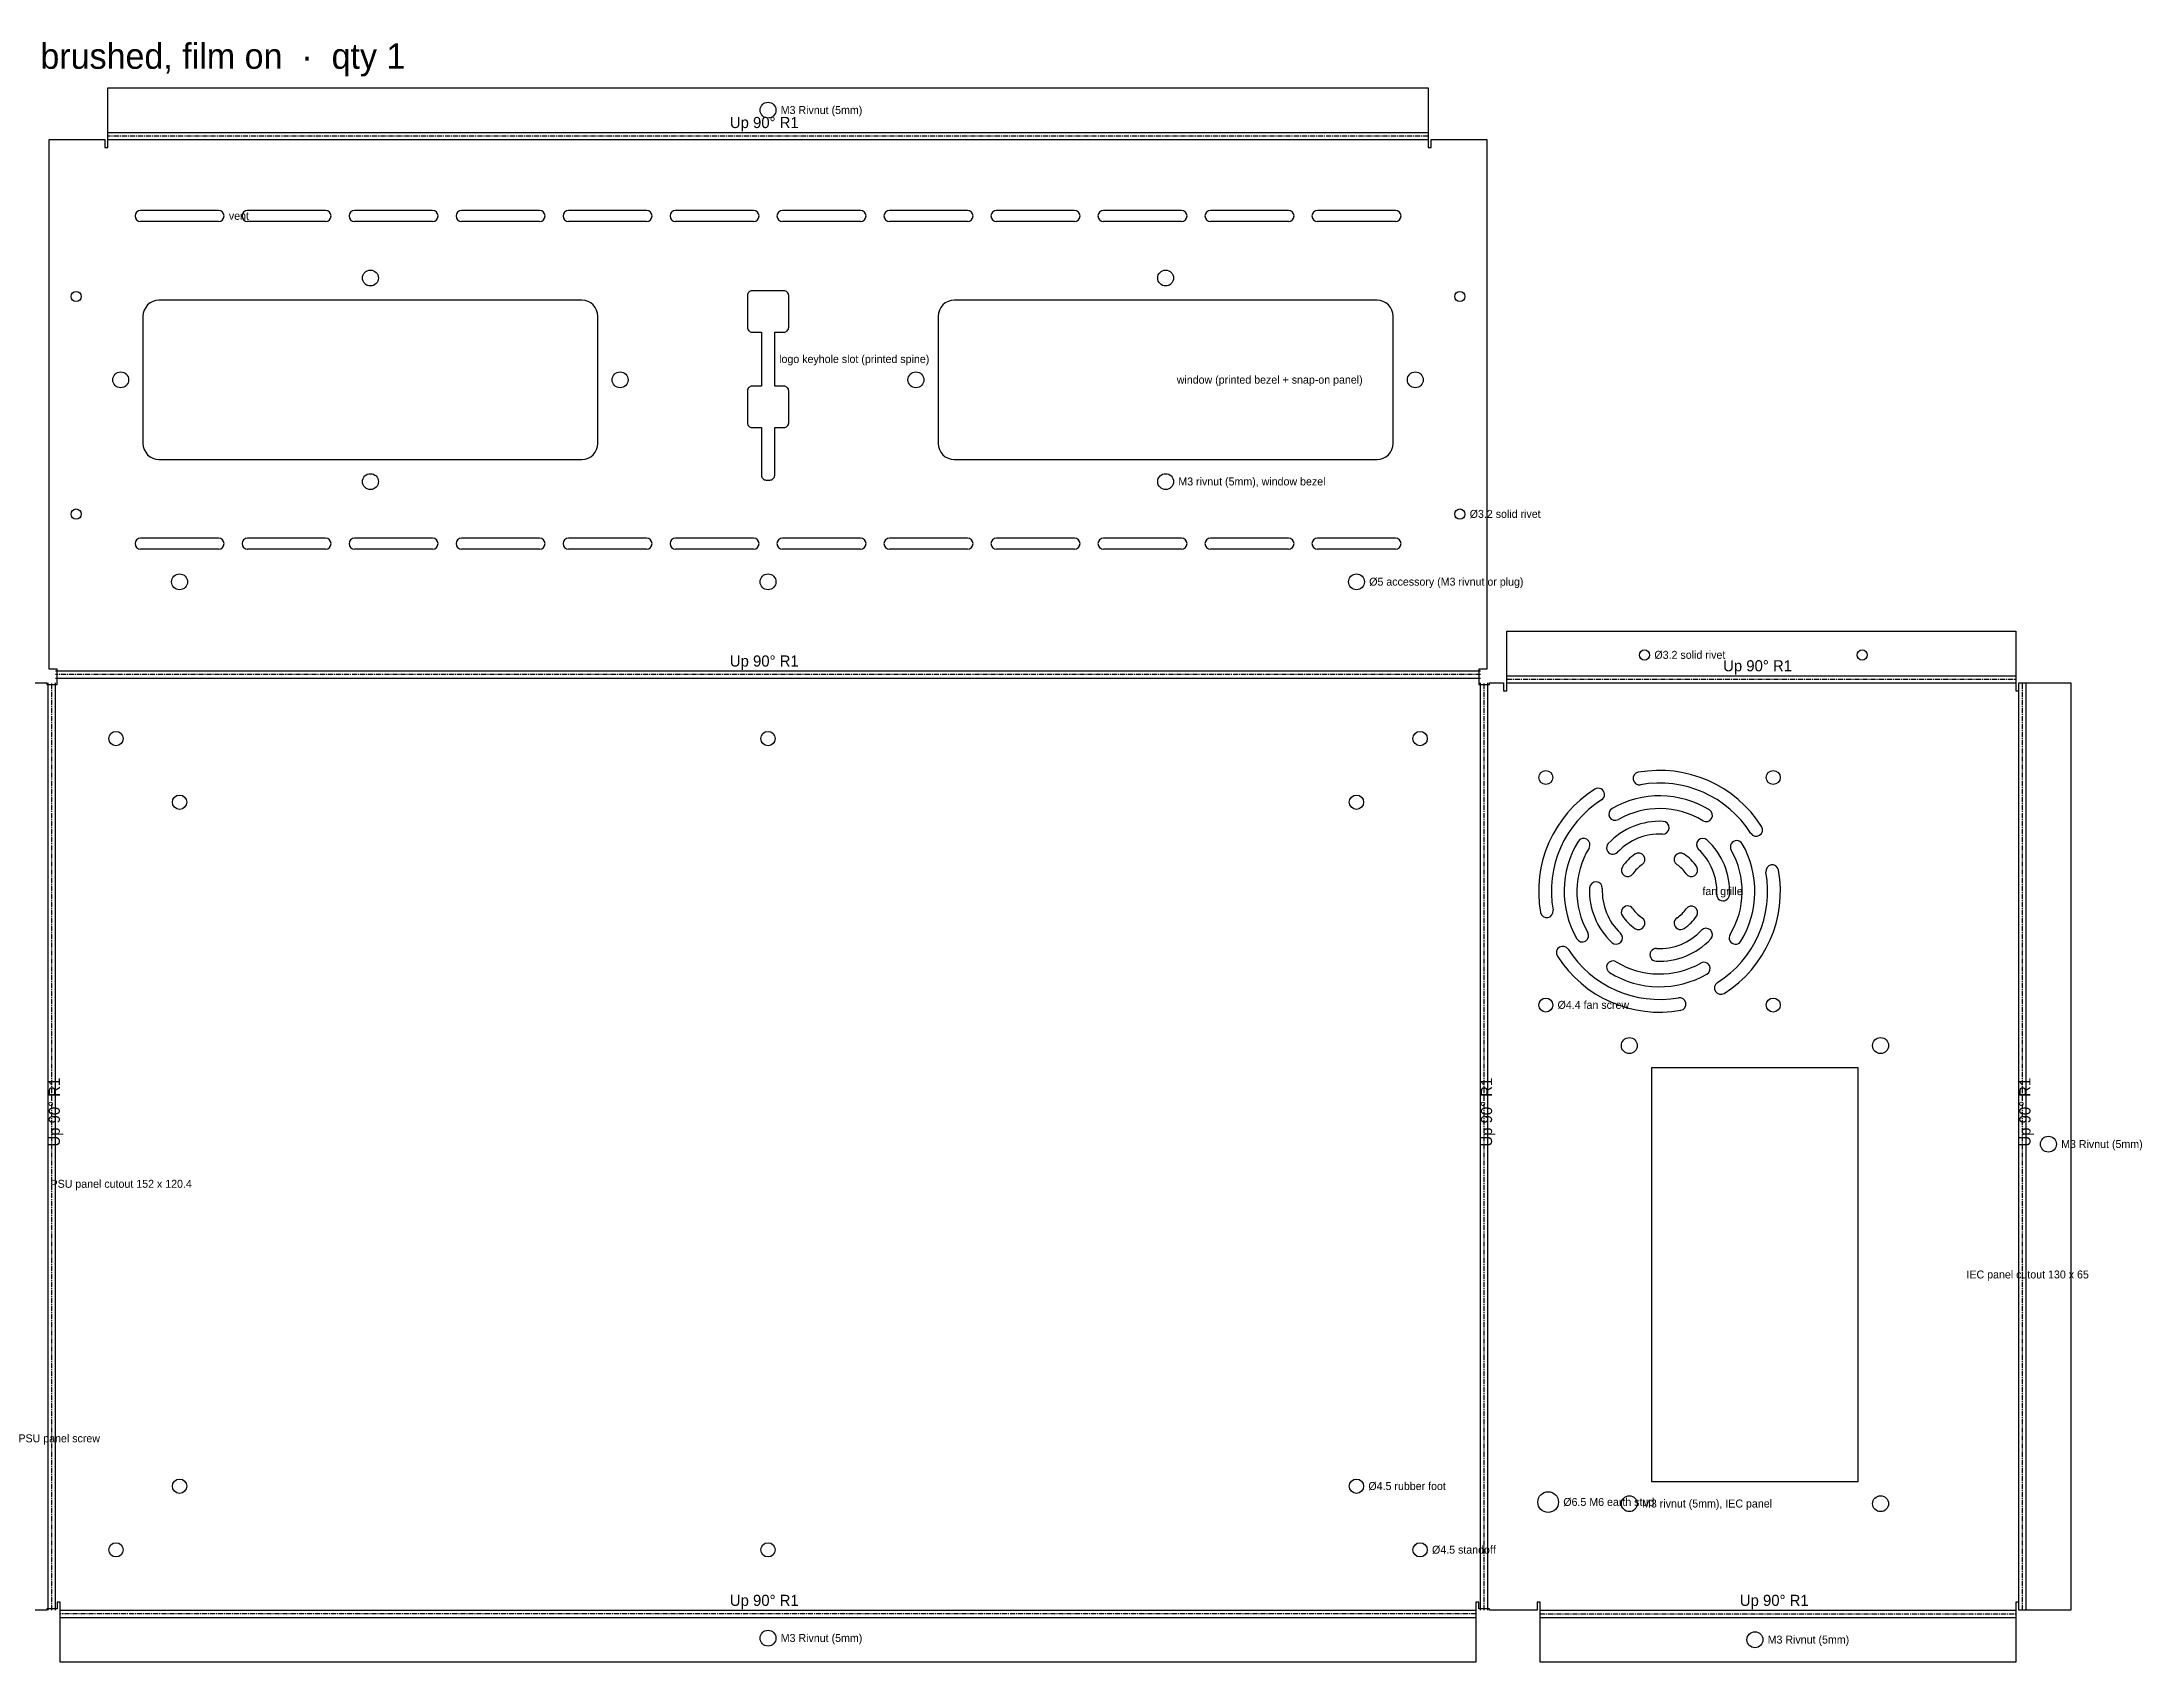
# Model space of a CAD drawing. Header units: millimetres. Extents: x 0 to 1608, y -1843 to 53.
# Drawn here: x 661 to 1321, y -1041 to -532 of the extents above; entities that cross this region are included whole.
import ezdxf

# ---------------------------------------------------------------- set-up
doc = ezdxf.new("R2010")
doc.units = ezdxf.units.MM
doc.linetypes.add('CENTER2', pattern=[2.541, 1.587, -0.318, 0.318, -0.318])
for name, color, linetype in [('Bend Center', 1, 'CENTER2'), ('Bend Notes', 3, 'CONTINUOUS'), ('Leaders', 5, 'CONTINUOUS'), ('Part Labels', 2, 'Continuous'), ('Visible', 7, 'CONTINUOUS'), ('Visible Narrow', 8, 'CONTINUOUS')]:
    doc.layers.add(name, color=color, linetype=linetype)

msp = doc.modelspace()

# ---------------------------------------------------------------- linework, layer by layer
at = {"layer": 'Bend Center'}
for p, q in [((1097.02, -561.77), (682.02, -561.77)), ((1113.52, -731.03), (665.52, -731.03)), ((1121.79, -732.53), (1281.79, -732.53)), ((664.39, -1025.17), (664.39, -733.67)), ((1114.65, -1025.17), (1114.65, -733.67)), ((1283.92, -1025.17), (1283.92, -733.67)), ((1112.02, -1026.3), (667.02, -1026.3)), ((1132.29, -1026.3), (1281.79, -1026.3))]:
    msp.add_line(p, q, dxfattribs=at)
at = {"layer": 'Visible'}
for p, q in [((682.02, -560.14), (682.02, -546.64)), ((682.02, -546.64), (1097.02, -546.64)), ((1097.02, -546.64), (1097.02, -560.14)), ((682.02, -560.64), (682.02, -560.14)), ((682.02, -562.9), (682.02, -560.64)), ((1097.02, -560.14), (1097.02, -560.64)), ((1097.02, -560.64), (1097.02, -562.9)), ((663.52, -729.4), (663.52, -562.9)), ((663.52, -562.9), (681.02, -562.9)), ((681.02, -562.9), (681.02, -565.4)), ((681.02, -565.4), (682.02, -565.4)), ((682.02, -565.4), (682.02, -562.9)), ((1097.02, -562.9), (1097.02, -565.4)), ((1097.02, -565.4), (1098.02, -565.4)), ((1098.02, -565.4), (1098.02, -562.9)), ((1098.02, -562.9), (1115.52, -562.9)), ((1115.52, -562.9), (1115.52, -729.4)), ((716.77, -585.15), (692.27, -585.15)), ((750.41, -585.15), (725.91, -585.15)), ((784.05, -585.15), (759.55, -585.15)), ((817.68, -585.15), (793.18, -585.15)), ((851.32, -585.15), (826.82, -585.15)), ((884.96, -585.15), (860.46, -585.15)), ((918.59, -585.15), (894.09, -585.15)), ((952.23, -585.15), (927.73, -585.15)), ((985.86, -585.15), (961.36, -585.15)), ((1019.5, -585.15), (995, -585.15)), ((1053.14, -585.15), (1028.64, -585.15)), ((1086.77, -585.15), (1062.27, -585.15)), ((716.77, -588.65), (692.27, -588.65)), ((750.41, -588.65), (725.91, -588.65)), ((784.05, -588.65), (759.55, -588.65)), ((817.68, -588.65), (793.18, -588.65)), ((851.32, -588.65), (826.82, -588.65)), ((884.96, -588.65), (860.46, -588.65)), ((918.59, -588.65), (894.09, -588.65)), ((952.23, -588.65), (927.73, -588.65)), ((985.86, -588.65), (961.36, -588.65)), ((1019.5, -588.65), (995, -588.65)), ((1053.14, -588.65), (1028.64, -588.65)), ((1086.77, -588.65), (1062.27, -588.65)), ((696.11, -613.78), (695.25, -614.25)), ((697.05, -613.5), (696.11, -613.78)), ((698.02, -613.4), (697.05, -613.5)), ((831.02, -613.4), (698.02, -613.4)), ((832, -613.5), (831.02, -613.4)), ((832.94, -613.78), (832, -613.5)), ((833.8, -614.25), (832.94, -613.78)), ((883.05, -611.61), (883.02, -611.9)), ((883.02, -611.9), (883.02, -621.9)), ((883.14, -611.33), (883.05, -611.61)), ((883.28, -611.07), (883.14, -611.33)), ((883.46, -610.84), (883.28, -611.07)), ((883.69, -610.66), (883.46, -610.84)), ((883.95, -610.52), (883.69, -610.66)), ((884.23, -610.43), (883.95, -610.52)), ((884.52, -610.4), (884.23, -610.43)), ((894.52, -610.4), (884.52, -610.4)), ((894.82, -610.43), (894.52, -610.4)), ((895.1, -610.52), (894.82, -610.43)), ((895.36, -610.66), (895.1, -610.52)), ((895.58, -610.84), (895.36, -610.66)), ((895.77, -611.07), (895.58, -610.84)), ((895.91, -611.33), (895.77, -611.07)), ((896, -611.61), (895.91, -611.33)), ((896.02, -611.9), (896, -611.61)), ((896.02, -621.9), (896.02, -611.9)), ((946.11, -613.78), (945.25, -614.25)), ((947.05, -613.5), (946.11, -613.78)), ((948.02, -613.4), (947.05, -613.5)), ((1081.02, -613.4), (948.02, -613.4)), ((1082, -613.5), (1081.02, -613.4)), ((1082.94, -613.78), (1082, -613.5)), ((1083.8, -614.25), (1082.94, -613.78)), ((693.12, -617.43), (693.02, -618.4)), ((693.02, -618.4), (693.02, -658.4)), ((693.4, -616.49), (693.12, -617.43)), ((693.87, -615.63), (693.4, -616.49)), ((694.49, -614.87), (693.87, -615.63)), ((695.25, -614.25), (694.49, -614.87)), ((834.56, -614.87), (833.8, -614.25)), ((835.18, -615.63), (834.56, -614.87)), ((835.64, -616.49), (835.18, -615.63)), ((835.93, -617.43), (835.64, -616.49)), ((836.02, -618.4), (835.93, -617.43)), ((836.02, -658.4), (836.02, -618.4)), ((943.12, -617.43), (943.02, -618.4)), ((943.02, -618.4), (943.02, -658.4)), ((943.4, -616.49), (943.12, -617.43)), ((943.87, -615.63), (943.4, -616.49)), ((944.49, -614.87), (943.87, -615.63)), ((945.25, -614.25), (944.49, -614.87)), ((1084.56, -614.87), (1083.8, -614.25)), ((1085.18, -615.63), (1084.56, -614.87)), ((1085.64, -616.49), (1085.18, -615.63)), ((1085.93, -617.43), (1085.64, -616.49)), ((1086.02, -618.4), (1085.93, -617.43)), ((1086.02, -658.4), (1086.02, -618.4)), ((883.02, -621.9), (883.05, -622.2)), ((883.05, -622.2), (883.14, -622.48)), ((883.14, -622.48), (883.28, -622.74)), ((883.28, -622.74), (883.46, -622.96)), ((883.46, -622.96), (883.69, -623.15)), ((883.69, -623.15), (883.95, -623.29)), ((883.95, -623.29), (884.23, -623.37)), ((884.23, -623.37), (884.52, -623.4)), ((884.52, -623.4), (887.35, -623.4)), ((887.35, -623.4), (887.42, -623.41)), ((887.42, -623.41), (887.42, -623.48)), ((887.42, -623.48), (887.42, -640.33)), ((891.62, -623.48), (891.63, -623.41)), ((891.62, -640.33), (891.62, -623.48)), ((891.63, -623.41), (891.7, -623.4)), ((891.7, -623.4), (894.52, -623.4)), ((894.52, -623.4), (894.82, -623.37)), ((894.82, -623.37), (895.1, -623.29)), ((895.1, -623.29), (895.36, -623.15)), ((895.36, -623.15), (895.58, -622.96)), ((895.58, -622.96), (895.77, -622.74)), ((895.77, -622.74), (895.91, -622.48)), ((895.91, -622.48), (896, -622.2)), ((896, -622.2), (896.02, -621.9)), ((887.42, -640.33), (887.42, -640.4)), ((891.63, -640.4), (891.62, -640.33)), ((883.05, -641.61), (883.02, -641.9)), ((883.02, -641.9), (883.02, -651.9)), ((883.14, -641.33), (883.05, -641.61)), ((883.28, -641.07), (883.14, -641.33)), ((883.46, -640.84), (883.28, -641.07)), ((883.69, -640.66), (883.46, -640.84)), ((883.95, -640.52), (883.69, -640.66)), ((884.23, -640.43), (883.95, -640.52)), ((884.52, -640.4), (884.23, -640.43)), ((887.35, -640.4), (884.52, -640.4)), ((887.42, -640.4), (887.35, -640.4)), ((891.7, -640.4), (891.63, -640.4)), ((894.52, -640.4), (891.7, -640.4)), ((894.82, -640.43), (894.52, -640.4)), ((895.1, -640.52), (894.82, -640.43)), ((895.36, -640.66), (895.1, -640.52)), ((895.58, -640.84), (895.36, -640.66)), ((895.77, -641.07), (895.58, -640.84)), ((895.91, -641.33), (895.77, -641.07)), ((896, -641.61), (895.91, -641.33)), ((896.02, -641.9), (896, -641.61)), ((896.02, -651.9), (896.02, -641.9)), ((883.02, -651.9), (883.05, -652.2)), ((883.05, -652.2), (883.14, -652.48)), ((883.14, -652.48), (883.28, -652.74)), ((883.28, -652.74), (883.46, -652.96)), ((883.46, -652.96), (883.69, -653.15)), ((883.69, -653.15), (883.95, -653.29)), ((883.95, -653.29), (884.23, -653.37)), ((884.23, -653.37), (884.52, -653.4)), ((884.52, -653.4), (887.35, -653.4)), ((887.35, -653.4), (887.42, -653.41)), ((887.42, -653.41), (887.42, -653.48)), ((887.42, -653.48), (887.42, -668.4)), ((891.62, -653.48), (891.63, -653.41)), ((891.62, -668.4), (891.62, -653.48)), ((891.63, -653.41), (891.7, -653.4)), ((891.7, -653.4), (894.52, -653.4)), ((894.52, -653.4), (894.82, -653.37)), ((894.82, -653.37), (895.1, -653.29)), ((895.1, -653.29), (895.36, -653.15)), ((895.36, -653.15), (895.58, -652.96)), ((895.58, -652.96), (895.77, -652.74)), ((895.77, -652.74), (895.91, -652.48)), ((895.91, -652.48), (896, -652.2)), ((896, -652.2), (896.02, -651.9)), ((693.02, -658.4), (693.12, -659.38)), ((693.12, -659.38), (693.4, -660.32)), ((835.64, -660.32), (835.93, -659.38)), ((835.93, -659.38), (836.02, -658.4)), ((943.02, -658.4), (943.12, -659.38)), ((943.12, -659.38), (943.4, -660.32)), ((1085.64, -660.32), (1085.93, -659.38)), ((1085.93, -659.38), (1086.02, -658.4)), ((693.4, -660.32), (693.87, -661.18)), ((693.87, -661.18), (694.49, -661.94)), ((694.49, -661.94), (695.25, -662.56)), ((695.25, -662.56), (696.11, -663.02)), ((696.11, -663.02), (697.05, -663.31)), ((697.05, -663.31), (698.02, -663.4)), ((698.02, -663.4), (831.02, -663.4)), ((831.02, -663.4), (832, -663.31)), ((832, -663.31), (832.94, -663.02)), ((832.94, -663.02), (833.8, -662.56)), ((833.8, -662.56), (834.56, -661.94)), ((834.56, -661.94), (835.18, -661.18)), ((835.18, -661.18), (835.64, -660.32)), ((943.4, -660.32), (943.87, -661.18)), ((943.87, -661.18), (944.49, -661.94)), ((944.49, -661.94), (945.25, -662.56)), ((945.25, -662.56), (946.11, -663.02)), ((946.11, -663.02), (947.05, -663.31)), ((947.05, -663.31), (948.02, -663.4)), ((948.02, -663.4), (1081.02, -663.4)), ((1081.02, -663.4), (1082, -663.31)), ((1082, -663.31), (1082.94, -663.02)), ((1082.94, -663.02), (1083.8, -662.56)), ((1083.8, -662.56), (1084.56, -661.94)), ((1084.56, -661.94), (1085.18, -661.18)), ((1085.18, -661.18), (1085.64, -660.32)), ((887.42, -668.4), (887.45, -668.7)), ((887.45, -668.7), (887.54, -668.98)), ((887.54, -668.98), (887.68, -669.24)), ((887.68, -669.24), (887.86, -669.46)), ((887.86, -669.46), (888.09, -669.65)), ((888.09, -669.65), (888.35, -669.79)), ((888.35, -669.79), (888.63, -669.87)), ((888.63, -669.87), (888.92, -669.9)), ((888.92, -669.9), (890.12, -669.9)), ((890.12, -669.9), (890.42, -669.87)), ((890.42, -669.87), (890.7, -669.79)), ((890.7, -669.79), (890.96, -669.65)), ((890.96, -669.65), (891.18, -669.46)), ((891.18, -669.46), (891.37, -669.24)), ((891.37, -669.24), (891.51, -668.98)), ((891.51, -668.98), (891.6, -668.7)), ((891.6, -668.7), (891.62, -668.4)), ((716.77, -688.15), (692.27, -688.15)), ((716.77, -691.65), (692.27, -691.65)), ((750.41, -688.15), (725.91, -688.15)), ((750.41, -691.65), (725.91, -691.65)), ((784.05, -688.15), (759.55, -688.15)), ((784.05, -691.65), (759.55, -691.65)), ((817.68, -688.15), (793.18, -688.15)), ((817.68, -691.65), (793.18, -691.65)), ((851.32, -688.15), (826.82, -688.15)), ((851.32, -691.65), (826.82, -691.65)), ((884.96, -688.15), (860.46, -688.15)), ((884.96, -691.65), (860.46, -691.65)), ((918.59, -688.15), (894.09, -688.15)), ((918.59, -691.65), (894.09, -691.65)), ((952.23, -688.15), (927.73, -688.15)), ((952.23, -691.65), (927.73, -691.65)), ((985.86, -688.15), (961.36, -688.15)), ((985.86, -691.65), (961.36, -691.65)), ((1019.5, -688.15), (995, -688.15)), ((1019.5, -691.65), (995, -691.65)), ((1053.14, -688.15), (1028.64, -688.15)), ((1053.14, -691.65), (1028.64, -691.65)), ((1086.77, -688.15), (1062.27, -688.15)), ((1086.77, -691.65), (1062.27, -691.65)), ((1121.79, -730.9), (1121.79, -717.4)), ((1121.79, -717.4), (1281.79, -717.4)), ((1281.79, -717.4), (1281.79, -730.9)), ((666.02, -729.4), (663.52, -729.4)), ((666.02, -734.17), (666.02, -729.4)), ((1115.52, -729.4), (1113.02, -729.4)), ((1113.02, -729.4), (1113.02, -734.17)), ((1121.79, -731.4), (1121.79, -730.9)), ((1121.79, -733.67), (1121.79, -731.4)), ((1281.79, -730.9), (1281.79, -731.4)), ((1281.79, -731.4), (1281.79, -733.67)), ((658.26, -733.67), (662.76, -733.67)), ((662.76, -733.67), (662.76, -734.17)), ((662.76, -734.17), (666.02, -734.17)), ((1113.02, -734.17), (1116.29, -734.17)), ((1116.29, -734.17), (1116.29, -733.67)), ((1116.29, -733.67), (1120.79, -733.67)), ((1120.79, -733.67), (1120.79, -736.17)), ((1120.79, -736.17), (1121.79, -736.17)), ((1121.79, -736.17), (1121.79, -733.67)), ((1281.79, -733.67), (1281.79, -736.17)), ((1281.79, -736.17), (1282.79, -736.17)), ((1282.79, -736.17), (1282.79, -733.67)), ((1282.79, -733.67), (1285.05, -733.67)), ((1285.05, -733.67), (1299.05, -733.67)), ((1299.05, -733.67), (1299.05, -1025.17)), ((1232.29, -854.67), (1167.29, -854.67)), ((1167.29, -854.67), (1167.29, -984.67)), ((1232.29, -984.67), (1232.29, -854.67)), ((1167.29, -984.67), (1232.29, -984.67)), ((667.02, -1022.67), (666.02, -1022.67)), ((666.02, -1022.67), (666.02, -1024.67)), ((667.02, -1025.17), (667.02, -1022.67)), ((1113.02, -1022.67), (1112.02, -1022.67)), ((1112.02, -1022.67), (1112.02, -1025.17)), ((1113.02, -1024.67), (1113.02, -1022.67)), ((1132.29, -1022.67), (1131.29, -1022.67)), ((1131.29, -1022.67), (1131.29, -1025.17)), ((1132.29, -1025.17), (1132.29, -1022.67)), ((1282.79, -1022.67), (1281.79, -1022.67)), ((1281.79, -1022.67), (1281.79, -1025.17)), ((1282.79, -1025.17), (1282.79, -1022.67)), ((662.76, -1025.17), (647.76, -1025.17)), ((666.02, -1024.67), (662.76, -1024.67)), ((662.76, -1024.67), (662.76, -1025.17)), ((667.02, -1027.43), (667.02, -1025.17)), ((667.02, -1027.93), (667.02, -1027.43)), ((667.02, -1041.43), (667.02, -1027.93)), ((1112.02, -1025.17), (1112.02, -1027.43)), ((1112.02, -1027.43), (1112.02, -1027.93)), ((1112.02, -1027.93), (1112.02, -1041.43)), ((1116.29, -1024.67), (1113.02, -1024.67)), ((1116.29, -1025.17), (1116.29, -1024.67)), ((1131.29, -1025.17), (1116.29, -1025.17)), ((1132.29, -1027.43), (1132.29, -1025.17)), ((1132.29, -1027.93), (1132.29, -1027.43)), ((1132.29, -1041.43), (1132.29, -1027.93)), ((1281.79, -1025.17), (1281.79, -1027.43)), ((1281.79, -1027.43), (1281.79, -1027.93)), ((1281.79, -1027.93), (1281.79, -1041.43)), ((1285.05, -1025.17), (1282.79, -1025.17)), ((1299.05, -1025.17), (1285.05, -1025.17)), ((1112.02, -1041.43), (667.02, -1041.43)), ((1281.79, -1041.43), (1132.29, -1041.43))]:
    msp.add_line(p, q, dxfattribs=at)
for centre, radius in [((889.52, -553.64), 2.5), ((764.52, -606.4), 2.5), ((1014.52, -606.4), 2.5), ((672.02, -612.2), 1.6), ((1107.02, -612.2), 1.6), ((686.02, -638.4), 2.5), ((843.02, -638.4), 2.5), ((936.02, -638.4), 2.5), ((1093.02, -638.4), 2.5), ((764.52, -670.4), 2.5), ((1014.52, -670.4), 2.5), ((672.02, -680.6), 1.6), ((1107.02, -680.6), 1.6), ((704.52, -701.9), 2.5), ((889.52, -701.9), 2.5), ((1074.52, -701.9), 2.5), ((1165.09, -724.9), 1.6), ((1233.49, -724.9), 1.6), ((684.52, -751.17), 2.25), ((889.52, -751.17), 2.25), ((1094.52, -751.17), 2.25), ((1134.04, -763.42), 2.2), ((1205.54, -763.42), 2.2), ((704.52, -771.17), 2.25), ((1074.52, -771.17), 2.25), ((1134.04, -834.92), 2.2), ((1205.54, -834.92), 2.2), ((1160.29, -847.67), 2.5), ((1239.29, -847.67), 2.5), ((1292.05, -878.67), 2.5), ((704.52, -986.17), 2.25), ((1074.52, -986.17), 2.25), ((1134.79, -991.17), 3.25), ((1160.29, -991.67), 2.5), ((1239.29, -991.67), 2.5), ((684.52, -1006.17), 2.25), ((889.52, -1006.17), 2.25), ((1094.52, -1006.17), 2.25), ((889.52, -1033.93), 2.5), ((1199.79, -1034.43), 2.5)]:
    msp.add_circle(centre, radius, dxfattribs=at)
for centre, radius, start, end in [((692.27, -586.9), 1.75, 90, 270), ((716.77, -586.9), 1.75, 270, 90), ((725.91, -586.9), 1.75, 90, 270), ((750.41, -586.9), 1.75, 270, 90), ((759.55, -586.9), 1.75, 90, 270), ((784.05, -586.9), 1.75, 270, 90), ((793.18, -586.9), 1.75, 90, 270), ((817.68, -586.9), 1.75, 270, 90), ((826.82, -586.9), 1.75, 90, 270), ((851.32, -586.9), 1.75, 270, 90), ((860.46, -586.9), 1.75, 90, 270), ((884.96, -586.9), 1.75, 270, 90), ((894.09, -586.9), 1.75, 90, 270), ((918.59, -586.9), 1.75, 270, 90), ((927.73, -586.9), 1.75, 90, 270), ((952.23, -586.9), 1.75, 270, 90), ((961.36, -586.9), 1.75, 90, 270), ((985.86, -586.9), 1.75, 270, 90), ((995, -586.9), 1.75, 90, 270), ((1019.5, -586.9), 1.75, 270, 90), ((1028.64, -586.9), 1.75, 90, 270), ((1053.14, -586.9), 1.75, 270, 90), ((1062.27, -586.9), 1.75, 90, 270), ((1086.77, -586.9), 1.75, 270, 90), ((692.27, -689.9), 1.75, 90, 270), ((716.77, -689.9), 1.75, 270, 90), ((725.91, -689.9), 1.75, 90, 270), ((750.41, -689.9), 1.75, 270, 90), ((759.55, -689.9), 1.75, 90, 270), ((784.05, -689.9), 1.75, 270, 90), ((793.18, -689.9), 1.75, 90, 270), ((817.68, -689.9), 1.75, 270, 90), ((826.82, -689.9), 1.75, 90, 270), ((851.32, -689.9), 1.75, 270, 90), ((860.46, -689.9), 1.75, 90, 270), ((884.96, -689.9), 1.75, 270, 90), ((894.09, -689.9), 1.75, 90, 270), ((918.59, -689.9), 1.75, 270, 90), ((927.73, -689.9), 1.75, 90, 270), ((952.23, -689.9), 1.75, 270, 90), ((961.36, -689.9), 1.75, 90, 270), ((985.86, -689.9), 1.75, 270, 90), ((995, -689.9), 1.75, 90, 270), ((1019.5, -689.9), 1.75, 270, 90), ((1028.64, -689.9), 1.75, 90, 270), ((1053.14, -689.9), 1.75, 270, 90), ((1062.27, -689.9), 1.75, 90, 270), ((1086.77, -689.9), 1.75, 270, 90), ((1163.47, -763.72), 2, 100.1042, 280.1042), ((1169.79, -799.17), 38, 32.3859, 100.1042), ((1169.79, -799.17), 34, 32.3859, 100.1042), ((1169.79, -799.17), 38, 122.3859, 190.1042), ((1169.79, -799.17), 34, 122.3859, 190.1042), ((1150.5, -768.77), 2, 302.3859, 122.3859), ((1169.79, -799.17), 30, 58.4873, 119.8394), ((1169.79, -799.17), 22, 87.1352, 137.0282), ((1155.85, -774.88), 2, 119.8394, 299.8394), ((1169.79, -799.17), 26, 58.4873, 119.8394), ((1170.79, -779.19), 2, 267.1352, 87.1352), ((1184.42, -775.29), 2, 238.4873, 58.4873), ((1200.19, -779.88), 2, 212.3859, 32.3859), ((1169.79, -799.17), 30, 148.4873, 209.8394), ((1169.79, -799.17), 26, 148.4873, 209.8394), ((1145.92, -784.53), 2, 328.4873, 148.4873), ((1155.15, -785.53), 2, 137.0282, 317.0282), ((1169.79, -799.17), 18, 87.1352, 137.0282), ((1183.42, -784.53), 2, 47.0282, 227.0282), ((1169.79, -799.17), 22, 357.1352, 47.0282), ((1194.07, -785.23), 2, 29.8394, 209.8394), ((1169.79, -799.17), 30, 328.4873, 29.8394), ((1159.77, -792.56), 2, 146.5775, 326.5775), ((1169.79, -799.17), 14, 123.4225, 146.5775), ((1169.79, -799.17), 10, 123.4225, 146.5775), ((1163.18, -789.15), 2, 303.4225, 123.4225), ((1176.4, -789.15), 2, 56.5775, 236.5775), ((1169.79, -799.17), 10, 33.4225, 56.5775), ((1169.79, -799.17), 14, 33.4225, 56.5775), ((1179.8, -792.56), 2, 213.4225, 33.4225), ((1169.79, -799.17), 18, 357.1352, 47.0282), ((1169.79, -799.17), 26, 328.4873, 29.8394), ((1205.23, -792.85), 2, 10.1042, 190.1042), ((1169.79, -799.17), 22, 177.1352, 227.0282), ((1149.81, -798.17), 2, 357.1352, 177.1352), ((1169.79, -799.17), 18, 177.1352, 227.0282), ((1169.79, -799.17), 34, 302.3859, 10.1042), ((1169.79, -799.17), 38, 302.3859, 10.1042), ((1134.34, -805.48), 2, 190.1042, 10.1042), ((1159.77, -805.78), 2, 33.4225, 213.4225), ((1169.79, -799.17), 10, 213.4225, 236.5775), ((1169.79, -799.17), 10, 303.4225, 326.5775), ((1179.8, -805.78), 2, 326.5775, 146.5775), ((1189.76, -800.17), 2, 177.1352, 357.1352), ((1169.79, -799.17), 14, 213.4225, 236.5775), ((1163.18, -809.18), 2, 236.5775, 56.5775), ((1169.79, -799.17), 18, 267.1352, 317.0282), ((1176.4, -809.18), 2, 123.4225, 303.4225), ((1169.79, -799.17), 14, 303.4225, 326.5775), ((1184.42, -812.8), 2, 317.0282, 137.0282), ((1139.39, -818.45), 2, 32.3859, 212.3859), ((1169.79, -799.17), 34, 212.3859, 280.1042), ((1145.5, -813.1), 2, 209.8394, 29.8394), ((1156.15, -813.8), 2, 227.0282, 47.0282), ((1168.79, -819.14), 2, 87.1352, 267.1352), ((1169.79, -799.17), 22, 267.1352, 317.0282), ((1193.66, -813.8), 2, 148.4873, 328.4873), ((1169.79, -799.17), 38, 212.3859, 280.1042), ((1155.15, -823.04), 2, 58.4873, 238.4873), ((1169.79, -799.17), 30, 238.4873, 299.8394), ((1169.79, -799.17), 26, 238.4873, 299.8394), ((1183.72, -823.45), 2, 299.8394, 119.8394), ((1189.07, -829.57), 2, 122.3859, 302.3859), ((1176.1, -834.61), 2, 280.1042, 100.1042)]:
    msp.add_arc(centre, radius, start, end, dxfattribs=at)
at = {"layer": 'Visible Narrow'}
for p, q in [((682.02, -560.64), (1097.02, -560.64)), ((682.02, -562.9), (1097.02, -562.9)), ((665.52, -729.9), (1113.52, -729.9)), ((665.52, -732.17), (1113.52, -732.17)), ((1121.79, -731.4), (1281.79, -731.4)), ((663.26, -1025.17), (663.26, -733.67)), ((665.52, -1025.17), (665.52, -733.67)), ((1113.52, -1025.17), (1113.52, -733.67)), ((1115.79, -1025.17), (1115.79, -733.67)), ((1121.79, -733.67), (1281.79, -733.67)), ((1282.79, -1025.17), (1282.79, -733.67)), ((1285.05, -1025.17), (1285.05, -733.67)), ((667.02, -1025.17), (1112.02, -1025.17)), ((667.02, -1027.43), (1112.02, -1027.43)), ((1132.29, -1025.17), (1281.79, -1025.17)), ((1132.29, -1027.43), (1281.79, -1027.43))]:
    msp.add_line(p, q, dxfattribs=at)

# ---------------------------------------------------------------- texts
at = {"layer": 'Bend Notes'}
for p in [(877.52, -559.27), (877.52, -728.53), (1189.79, -730.03), (877.52, -1023.8), (1195.04, -1023.8)]:
    msp.add_text('Up 90%%D R1', height=3.5, dxfattribs=at).set_placement(p)
for p in [(666.89, -879.42), (1117.15, -879.42), (1286.42, -879.42)]:
    msp.add_text('Up 90%%D R1', height=3.5, rotation=90, dxfattribs=at).set_placement(p)
at = {"layer": 'Leaders'}
for s, p in [('M3 Rivnut (5mm)', (893.52, -554.84)), ('vent', (720.02, -588.1)), ('logo keyhole slot (printed spine)', (893.02, -633.1)), ('window (printed bezel + snap-on panel)', (1018.02, -639.6)), ('M3 rivnut (5mm), window bezel', (1018.52, -671.6)), ('%%c3.2 solid rivet', (1110.12, -681.8)), ('%%c5 accessory (M3 rivnut or plug)', (1078.52, -703.1)), ('%%c3.2 solid rivet', (1168.19, -726.1)), ('fan grille', (1183.29, -800.37)), ('%%c4.4 fan screw', (1137.74, -836.12)), ('M3 Rivnut (5mm)', (1296.05, -879.87)), ('PSU panel cutout 152 x 120.4', (663.96, -892.37)), ('IEC panel cutout 130 x 65', (1266.29, -920.87)), ('PSU panel screw', (653.86, -972.37)), ('%%c4.5 rubber foot', (1078.27, -987.37)), ('%%c6.5 M6 earth stud', (1139.54, -992.37)), ('M3 rivnut (5mm), IEC panel', (1164.29, -992.87)), ('%%c4.5 standoff', (1098.27, -1007.37)), ('M3 Rivnut (5mm)', (893.52, -1035.13)), ('M3 Rivnut (5mm)', (1203.79, -1035.63))]:
    msp.add_text(s, height=2.5, dxfattribs=at).set_placement(p)
at = {"layer": 'Part Labels'}
msp.add_text('power_body  ·  1.0 mm 304 stainless, brushed, film on  ·  qty 1', height=8, dxfattribs=at).set_placement((480, -540.64))

doc.saveas('drawing.dxf')
